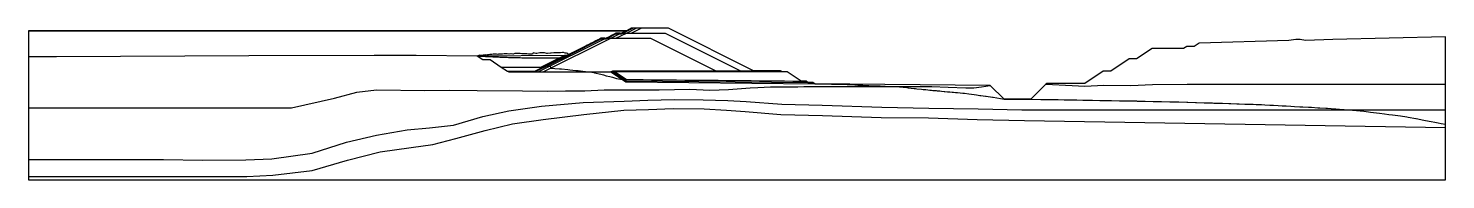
# Model space of a CAD drawing. Extents: x 0 to 574, y 1568 to 1629.
import ezdxf

# ---------------------------------------------------------------- set-up
doc = ezdxf.new("R2010")
doc.units = 0

msp = doc.modelspace()

# ---------------------------------------------------------------- linework, layer by layer
at = {"layer": 'EXTERNAL', "color": 6}
msp.add_lwpolyline([(0, 1596.75), (0, 1575.77), (0, 1568.84), (0, 1567.51), (574.39, 1567.51), (574.39, 1588.72), (574.39, 1595.84), (574.39, 1606.37), (574.39, 1625.54), (528.62, 1624.5), (517.65, 1624.01), (515.45, 1624.5), (513.63, 1624.5), (510.84, 1624), (474.55, 1622.99), (472.46, 1621.6), (469.46, 1621.6), (468.21, 1620.76), (455.41, 1620.77), (449.16, 1616.6), (446.16, 1616.6), (438.66, 1611.6), (435.66, 1611.6), (428.16, 1606.6), (412.71, 1606.6), (412.38, 1606.27), (406.26, 1600.16), (395.46, 1600.16), (389.78, 1605.78), (318.69, 1606.49), (317.93, 1607), (315.93, 1607.02), (315.17, 1607.53), (313.17, 1607.55), (307.58, 1611.27), (305.58, 1611.27), (304.83, 1611.77), (293.83, 1611.77), (259.37, 1629), (248.37, 1629), (246.37, 1629), (244.97, 1629), (244.37, 1629), (242.37, 1628), (0, 1628), (0, 1617.51), (0, 1596.75)], dxfattribs=at)
at = {"layer": 'MATERIAL', "color": 3}
for points in [[(0, 1617.51), (11.42, 1617.58), (89.3, 1618), (140.15, 1618.04), (157.23, 1618.05), (181.92, 1617.77), (184.18, 1616.26), (187.18, 1616.26), (191.67, 1613.26), (194.22, 1611.56), (194.68, 1611.26), (204.65, 1611.26), (205.25, 1611.56), (218.38, 1618.13), (232.12, 1625), (234.12, 1625), (238.12, 1627), (240.37, 1627), (242.37, 1628)], [(206.65, 1611.26), (208.65, 1611.26), (236.12, 1625), (238.12, 1625), (242.37, 1627), (244.37, 1627), (258.12, 1627), (288.58, 1611.77), (293.83, 1611.77)], [(234.72, 1625), (236.12, 1625), (239.52, 1626.7), (240.37, 1626.7), (240.97, 1627), (240.37, 1627)], [(234.72, 1625), (238.12, 1626.7), (239.52, 1626.7)], [(240.97, 1627), (242.37, 1627), (246.37, 1629)], [(240.97, 1627), (244.97, 1629)], [(244.37, 1627), (248.37, 1629)], [(204.65, 1611.26), (205.25, 1611.26), (206.65, 1611.26), (233.52, 1624.7), (234.12, 1624.7), (234.72, 1625), (234.12, 1625)], [(205.25, 1611.26), (218.98, 1618.13), (232.12, 1624.7), (233.52, 1624.7)], [(238.12, 1625), (252.12, 1625), (278.58, 1611.77), (288.58, 1611.77)], [(181.92, 1617.77), (217.36, 1618.12)], [(191.67, 1613.26), (207.65, 1613.26), (217.36, 1618.12), (218.38, 1618.13)], [(194.22, 1611.56), (205.25, 1611.56)], [(208.65, 1611.26), (236.1, 1611.27), (236.85, 1611.77), (278.58, 1611.77)], [(236.98, 1611.27), (236.1, 1611.27), (242.12, 1607.26), (318.69, 1606.49)], [(305.58, 1611.27), (237.87, 1611.27), (236.98, 1611.27), (242.32, 1607.72), (315.93, 1607.02)], [(237.87, 1611.27), (242.47, 1608.22), (313.17, 1607.55)], [(0, 1596.75), (106.68, 1596.75), (124.1, 1600.61), (133.12, 1603.1), (141.08, 1603.99), (160.74, 1603.77), (170.67, 1603.88), (181.92, 1603.77), (200.26, 1603.55), (210.42, 1603.45), (217.63, 1603.66), (225.49, 1603.66), (233.35, 1603.99), (244.49, 1603.99), (255.62, 1603.99), (268.07, 1604.32), (276.15, 1603.88), (283.69, 1604.21), (292.53, 1604.76), (295.63, 1604.92), (300.83, 1605.19), (311.81, 1605.28), (314.26, 1605.3), (325.07, 1605.3), (330.02, 1605.3), (337.19, 1605.3), (339.25, 1605.38), (345.01, 1605.32), (349.76, 1605.32), (359.51, 1605.33), (366.17, 1605.33), (372.75, 1605.07), (379.94, 1604.88), (383.19, 1604.82), (386.31, 1605.27), (389.78, 1605.78)], [(412.38, 1606.27), (423, 1605.78), (428.21, 1605.49), (435.88, 1605.88), (446.8, 1605.78), (455.65, 1606.17), (469.61, 1606.27), (477.77, 1606.27), (487.6, 1606.37), (493.21, 1606.37), (574.39, 1606.37)], [(0, 1575.77), (54.78, 1575.77), (70.55, 1575.41), (88.11, 1575.59), (98.68, 1575.94), (114.99, 1578.27), (128.97, 1582.75), (141.15, 1585.62), (153.52, 1587.77), (162.51, 1588.64), (172.36, 1589.72), (184.19, 1593.12), (194.77, 1595.45), (208.03, 1597.42), (224.85, 1598.88), (241.51, 1599.42), (251.07, 1599.82), (261.82, 1600.02), (273.43, 1599.99), (283.53, 1599.62), (290.89, 1599.22), (305.43, 1598.23), (321.76, 1597.83), (345.85, 1597.03), (364.97, 1596.63), (384.88, 1596.24), (402.6, 1595.84), (574.39, 1595.84)], [(0, 1568.84), (88.52, 1568.84), (99.1, 1569.36), (115.04, 1571.32), (129.41, 1575.5), (142.6, 1578.77), (155.14, 1580.6), (163.9, 1581.77), (173.3, 1584.26), (185.19, 1587.52), (196.17, 1590.27), (208.58, 1591.97), (225.17, 1594.05), (241.37, 1595.75), (251.3, 1596.02), (261.36, 1596.41), (273.9, 1596.28), (282.91, 1595.75), (290.49, 1595.23), (304.99, 1593.93), (321.84, 1593.53), (345.62, 1592.75), (364.83, 1592.62), (384.55, 1591.97), (403.76, 1591.57), (574.39, 1588.72)]]:
    msp.add_lwpolyline(points, dxfattribs=at)
at = {"layer": 'WATER_TABLE', "color": 5}
msp.add_lwpolyline([(0, 1628), (0.87, 1628), (1.73, 1628), (2.6, 1628), (3.46, 1628), (4.33, 1628), (5.19, 1628), (6.06, 1628), (6.92, 1628), (7.79, 1628), (8.66, 1628), (9.52, 1628), (10.39, 1628), (11.25, 1628), (12.12, 1628), (12.98, 1628), (13.85, 1628), (14.72, 1628), (15.58, 1628), (16.45, 1628), (17.31, 1628), (18.18, 1628), (19.04, 1628), (19.91, 1628), (20.77, 1628), (21.64, 1628), (22.51, 1628), (23.37, 1628), (24.24, 1628), (25.1, 1628), (25.97, 1628), (26.83, 1628), (27.7, 1628), (28.56, 1628), (29.43, 1628), (30.3, 1628), (31.16, 1628), (32.03, 1628), (32.89, 1628), (33.76, 1628), (34.62, 1628), (35.49, 1628), (36.36, 1628), (37.22, 1628), (38.09, 1628), (38.95, 1628), (39.82, 1628), (40.68, 1628), (41.55, 1628), (42.41, 1628), (43.28, 1628), (44.15, 1628), (45.01, 1628), (45.88, 1628), (46.74, 1628), (47.61, 1628), (48.47, 1628), (49.34, 1628), (50.21, 1628), (51.07, 1628), (51.94, 1628), (52.8, 1628), (53.67, 1628), (54.53, 1628), (55.4, 1628), (56.26, 1628), (57.13, 1628), (58, 1628), (58.86, 1628), (59.73, 1628), (60.59, 1628), (61.46, 1628), (62.32, 1628), (63.19, 1628), (64.05, 1628), (64.92, 1628), (65.79, 1628), (66.65, 1628), (67.52, 1628), (68.38, 1628), (69.25, 1628), (70.11, 1628), (70.98, 1628), (71.85, 1628), (72.71, 1628), (73.58, 1628), (74.44, 1628), (75.31, 1628), (76.17, 1628), (77.04, 1628), (77.9, 1628), (78.77, 1628), (79.64, 1628), (80.5, 1628), (81.37, 1628), (82.23, 1628), (83.1, 1628), (83.96, 1628), (84.83, 1628), (85.69, 1628), (86.56, 1628), (87.43, 1628), (88.29, 1628), (89.16, 1628), (90.02, 1628), (90.89, 1628), (91.75, 1628), (92.62, 1628), (93.49, 1628), (94.35, 1628), (95.22, 1628), (96.08, 1628), (96.95, 1628), (97.81, 1628), (98.68, 1628), (99.54, 1628), (100.41, 1628), (101.28, 1628), (102.14, 1628), (103.01, 1628), (103.87, 1628), (104.74, 1628), (105.6, 1628), (106.47, 1628), (107.34, 1628), (108.2, 1628), (109.07, 1628), (109.93, 1628), (110.8, 1628), (111.66, 1628), (112.53, 1628), (113.39, 1628), (114.26, 1628), (115.13, 1628), (115.99, 1628), (116.86, 1628), (117.72, 1628), (118.59, 1628), (119.45, 1628), (120.32, 1628), (121.18, 1628), (122.05, 1628), (122.92, 1628), (123.78, 1628), (124.65, 1628), (125.51, 1628), (126.38, 1628), (127.24, 1628), (128.11, 1628), (128.98, 1628), (129.84, 1628), (130.71, 1628), (131.57, 1628), (132.44, 1628), (133.3, 1628), (134.17, 1628), (135.03, 1628), (135.9, 1628), (136.77, 1628), (137.63, 1628), (138.5, 1628), (139.36, 1628), (140.23, 1628), (141.09, 1628), (141.96, 1628), (142.82, 1628), (143.69, 1628), (144.56, 1628), (145.42, 1628), (146.29, 1628), (147.15, 1628), (148.02, 1628), (148.88, 1628), (149.75, 1628), (150.62, 1628), (151.48, 1628), (152.35, 1628), (153.21, 1628), (154.08, 1628), (154.94, 1628), (155.81, 1628), (156.67, 1628), (157.54, 1628), (158.41, 1628), (159.27, 1628), (160.14, 1628), (161, 1628), (161.87, 1628), (162.73, 1628), (163.6, 1628), (164.46, 1628), (165.33, 1628), (166.2, 1628), (167.06, 1628), (167.06, 1628), (167.93, 1628), (167.93, 1628), (168.79, 1628), (168.79, 1628), (169.66, 1628), (169.66, 1628), (170.52, 1628), (170.52, 1628), (171.39, 1628), (171.39, 1628), (172.26, 1628), (172.26, 1628), (173.12, 1628), (173.12, 1628), (173.99, 1628), (173.99, 1628), (174.85, 1628), (174.85, 1628), (175.72, 1628), (175.72, 1628), (176.58, 1628), (176.58, 1628), (177.45, 1628), (177.45, 1628), (178.31, 1628), (178.31, 1628), (179.18, 1628), (179.18, 1628), (180.05, 1628), (180.05, 1628), (180.91, 1628), (180.91, 1628), (181.78, 1628), (181.78, 1628), (182.64, 1628), (182.64, 1628), (183.51, 1628), (183.51, 1628), (184.37, 1628), (184.37, 1628), (185.24, 1628), (185.24, 1628), (186.11, 1628), (186.11, 1628), (186.97, 1628), (186.97, 1628), (187.84, 1628), (187.84, 1628), (188.7, 1628), (188.7, 1628), (189.57, 1628), (189.57, 1628), (190.43, 1628), (190.43, 1628), (191.3, 1628), (191.3, 1628), (192.16, 1628), (192.16, 1628), (193.03, 1628), (193.03, 1628), (193.9, 1628), (193.9, 1628), (194.76, 1628), (194.76, 1628), (195.63, 1628), (195.63, 1628), (196.49, 1628), (196.49, 1628), (197.36, 1628), (197.36, 1628), (198.22, 1628), (198.22, 1628), (199.09, 1628), (199.09, 1628), (199.95, 1628), (199.95, 1628), (200.82, 1628), (200.82, 1628), (201.69, 1628), (201.69, 1628), (202.55, 1628), (202.55, 1628), (203.42, 1628), (204.28, 1628), (205.15, 1628), (205.15, 1628), (206.01, 1628), (206.88, 1628), (206.88, 1628), (207.75, 1628), (207.75, 1628), (208.61, 1628), (208.61, 1628), (209.48, 1628), (209.48, 1628), (210.34, 1628), (210.34, 1628), (211.21, 1628), (212.07, 1628), (212.94, 1628), (213.8, 1628), (214.67, 1628), (215.54, 1628), (216.4, 1628), (217.27, 1628), (218.13, 1628), (219, 1628), (219.86, 1628), (220.73, 1628), (221.59, 1628), (222.46, 1628), (223.33, 1628), (224.19, 1628), (225.06, 1628), (225.92, 1628), (226.79, 1628), (227.65, 1628), (228.52, 1628), (229.39, 1628), (230.25, 1628), (231.12, 1628), (231.98, 1628), (232.85, 1628), (233.71, 1628), (234.58, 1628), (235.44, 1628), (236.31, 1628), (237.18, 1628), (238.04, 1628), (238.91, 1628), (239.77, 1628), (240.64, 1628), (241.5, 1628), (242.37, 1628), (241.86, 1627.74), (241.36, 1627.49), (240.87, 1627.24), (240.41, 1627), (240.37, 1626.95), (239.9, 1626.95), (239.79, 1626.98), (239.26, 1626.98), (238.74, 1626.98), (238.65, 1626.98), (238.12, 1626.98), (237.21, 1626.52), (236.37, 1626.09), (235.92, 1625.86), (235.06, 1625.42), (234.24, 1625), (234.12, 1624.86), (233.86, 1624.86), (233.6, 1624.95), (233.19, 1624.95), (232.78, 1624.95), (232.53, 1624.95), (232.12, 1624.95), (231.43, 1624.6), (230.77, 1624.26), (230.03, 1623.88), (229.37, 1623.55), (228.73, 1623.22), (228.1, 1622.91), (227.51, 1622.61), (226.5, 1622.09), (225.93, 1621.8), (225.35, 1621.52), (224.79, 1621.23), (224.23, 1620.95), (223.03, 1620.34), (222.52, 1620.08), (221.99, 1619.82), (221.43, 1619.55), (220.12, 1618.87), (219.69, 1618.67), (219.18, 1618.46), (218.76, 1618.32), (218.66, 1618.78), (218.15, 1618.89), (217.62, 1618.89), (216.94, 1619.19), (216.54, 1619.19), (215.68, 1618.97), (215.42, 1618.97), (215.17, 1618.97), (214.26, 1619.08), (214.06, 1619.07), (213.16, 1619.09), (212.99, 1619.09), (211.9, 1618.91), (211.75, 1618.91), (211.59, 1618.91), (210.41, 1618.74), (210.3, 1618.74), (210.19, 1618.74), (209.13, 1619.04), (208.99, 1619.03), (207.74, 1619), (207.52, 1619), (207.29, 1618.99), (206.1, 1618.72), (205.89, 1618.72), (205.68, 1618.71), (204.62, 1619.02), (204.32, 1618.54), (204.25, 1618.54), (203.74, 1618.51), (203.48, 1618.5), (202.88, 1618.48), (202.71, 1618.48), (202.09, 1618.6), (201.85, 1618.59), (201.11, 1618.66), (200.88, 1618.66), (200.21, 1618.61), (200.05, 1618.6), (199.38, 1618.75), (199.19, 1618.74), (198.35, 1618.81), (198.17, 1618.8), (197.35, 1618.71), (197.17, 1618.7), (196.51, 1618.52), (196.4, 1618.52), (195.7, 1618.6), (195.57, 1618.6), (194.86, 1618.55), (194.77, 1618.55), (194.05, 1618.66), (193.9, 1618.65), (193.05, 1618.63), (192.87, 1618.62), (192.19, 1618.49), (192.04, 1618.48), (191.38, 1618.53), (191.16, 1618.52), (190.52, 1618.43), (190.3, 1618.42), (189.71, 1618.51), (189.4, 1618.48), (188.72, 1618.47), (188.35, 1618.44), (187.84, 1618.33), (187.46, 1618.29), (187.01, 1618.29), (186.55, 1618.25), (186.14, 1618.17), (185.67, 1618.13), (185.31, 1618.16), (184.72, 1618.09), (184.32, 1618.1), (183.74, 1618.01), (182.94, 1617.89), (182.78, 1618.05), (182.22, 1617.77), (182.85, 1617.73), (183.73, 1617.68), (184.54, 1617.63), (185.29, 1617.59), (185.72, 1617.57), (186.5, 1617.53), (187.22, 1617.5), (187.67, 1617.48), (188.25, 1617.45), (188.77, 1617.43), (189.25, 1617.4), (189.8, 1617.38), (190.23, 1617.36), (190.6, 1617.35), (191.06, 1617.33), (191.45, 1617.31), (191.95, 1617.29), (192.22, 1617.28), (192.72, 1617.26), (193.12, 1617.25), (193.66, 1617.23), (194.07, 1617.21), (194.59, 1617.19), (194.97, 1617.18), (195.52, 1617.16), (195.88, 1617.15), (196.5, 1617.14), (196.79, 1617.13), (197.43, 1617.12), (197.5, 1617.11), (198.14, 1617.1), (198.36, 1617.09), (199.04, 1617.08), (199.31, 1617.08), (200.03, 1617.07), (200.24, 1617.06), (200.91, 1617.05), (200.94, 1617.05), (200.98, 1617.05), (201.63, 1617.04), (201.8, 1617.04), (202.53, 1617.03), (202.76, 1617.03), (203.49, 1617.03), (203.72, 1617.02), (204.46, 1617.02), (204.65, 1617.02), (205.44, 1617.02), (205.54, 1617.02), (206.41, 1617.01), (206.42, 1617.01), (206.49, 1617.01), (207.19, 1617.01), (208.03, 1617.01), (208.04, 1617.01), (208.91, 1617.01), (209.39, 1617.01), (209.86, 1617.01), (209.99, 1617.01), (211.07, 1617.02), (211.39, 1617.02), (211.65, 1617.02), (213.44, 1617.02), (213.73, 1617.03), (214.02, 1617.03), (214.32, 1617.03), (214.61, 1617.03), (214.91, 1617.04), (215.2, 1617.04), (215.87, 1617.04), (216.22, 1617.05), (215.17, 1616.48), (214.09, 1615.88), (212.02, 1614.75), (210.11, 1613.69), (210.82, 1613.68), (211.49, 1613.68), (211.7, 1612.79), (211.7, 1612.79), (213.37, 1612.73), (215.2, 1612.53), (216.13, 1612.49), (218.7, 1612.23), (219.44, 1612.19), (221.94, 1611.9), (222.35, 1611.87), (222.76, 1611.83), (225.66, 1611.48), (225.84, 1611.46), (227.37, 1611.27), (229.13, 1611.04), (229.48, 1610.96), (232.01, 1610.33), (233.13, 1610.1), (234.21, 1609.75), (235.6, 1609.43), (236.78, 1609.2), (238.41, 1608.63), (239.15, 1608.47), (240.62, 1608.26), (241.02, 1608.25), (241.54, 1608.24), (241.78, 1608.24), (242.47, 1608.22), (245.84, 1608.19), (249.21, 1608.16), (252.57, 1608.13), (255.94, 1608.1), (259.3, 1608.06), (262.67, 1608.03), (266.04, 1608), (269.4, 1607.97), (272.77, 1607.93), (276.14, 1607.9), (279.5, 1607.87), (282.87, 1607.84), (286.23, 1607.8), (289.6, 1607.77), (292.97, 1607.74), (296.33, 1607.71), (299.7, 1607.68), (303.07, 1607.64), (306.43, 1607.61), (309.8, 1607.58), (313.17, 1607.55), (314.1, 1607.34), (315.93, 1607.02), (317.09, 1606.85), (318.69, 1606.49), (322.08, 1606.46), (325.44, 1606.37), (328.43, 1606.27), (329, 1606.25), (331.78, 1606.14), (332.55, 1606.11), (335, 1606.01), (336.17, 1605.96), (338.24, 1605.87), (339.13, 1605.83), (340.65, 1605.77), (342.23, 1605.7), (344.18, 1605.62), (345.22, 1605.57), (349.46, 1605.39), (349.72, 1605.37), (349.92, 1605.36), (350.8, 1605.32), (352.99, 1605.19), (353.1, 1605.18), (356.05, 1604.92), (356.27, 1604.9), (356.54, 1604.87), (358.95, 1604.59), (359.32, 1604.55), (359.59, 1604.53), (360.13, 1604.47), (361.94, 1604.26), (362.62, 1604.2), (363.04, 1604.16), (363.71, 1604.09), (365.31, 1603.92), (366.06, 1603.85), (366.62, 1603.8), (367.85, 1603.68), (368.27, 1603.65), (369.36, 1603.55), (370.08, 1603.49), (371.17, 1603.38), (371.27, 1603.37), (371.28, 1603.37), (371.45, 1603.35), (372.5, 1603.25), (373.39, 1603.18), (374.35, 1603.08), (374.89, 1603.03), (375.71, 1602.95), (376.61, 1602.86), (377.67, 1602.77), (378.76, 1602.67), (379.36, 1602.59), (381.13, 1602.35), (382.19, 1602.2), (383.32, 1602.06), (384.24, 1601.94), (385.64, 1601.73), (386.01, 1601.69), (386.93, 1601.56), (387.91, 1601.43), (388.14, 1601.41), (390.73, 1601.06), (391.03, 1601.04), (395.46, 1600.16), (395.46, 1600.16), (399.06, 1600.16), (402.66, 1600.16), (406.26, 1600.16), (410.28, 1600.14), (410.44, 1600.14), (410.75, 1600.13), (412.84, 1600.11), (414.05, 1600.09), (414.84, 1600.08), (416.66, 1600.03), (417.41, 1600.02), (419.75, 1599.98), (420.59, 1599.97), (420.78, 1599.96), (421.04, 1599.96), (424.15, 1599.91), (424.96, 1599.89), (427.35, 1599.85), (428.25, 1599.83), (430.56, 1599.79), (431.23, 1599.77), (434.3, 1599.72), (434.79, 1599.72), (434.89, 1599.71), (435.94, 1599.7), (438.7, 1599.65), (439.01, 1599.65), (442.24, 1599.59), (442.62, 1599.59), (445.71, 1599.53), (446.04, 1599.53), (449.1, 1599.48), (449.35, 1599.47), (452.45, 1599.41), (452.61, 1599.41), (455.84, 1599.33), (455.9, 1599.33), (457.93, 1599.28), (459.25, 1599.24), (459.29, 1599.24), (462.65, 1599.16), (462.78, 1599.16), (466.07, 1599.08), (466.3, 1599.07), (469.52, 1598.98), (469.85, 1598.97), (473, 1598.88), (473.44, 1598.87), (476.46, 1598.78), (477, 1598.76), (479.85, 1598.67), (480.51, 1598.65), (483.19, 1598.56), (483.96, 1598.54), (486.49, 1598.45), (487.38, 1598.43), (489.78, 1598.35), (490.77, 1598.32), (493.07, 1598.25), (494.17, 1598.21), (496.41, 1598.14), (497.62, 1598.09), (499.76, 1598), (501.12, 1597.93), (503.1, 1597.83), (504.64, 1597.75), (506.45, 1597.65), (508.17, 1597.55), (509.8, 1597.46), (511.71, 1597.36), (513.15, 1597.27), (515.26, 1597.16), (516.52, 1597.09), (518.84, 1596.97), (519.97, 1596.91), (522.55, 1596.74), (523.41, 1596.69), (525.87, 1596.57), (526.57, 1596.51), (529.42, 1596.33), (529.91, 1596.3), (533.03, 1596.09), (533.27, 1596.08), (536.35, 1595.84), (536.58, 1595.82), (536.61, 1595.82), (539.79, 1595.49), (540.25, 1595.43), (543.07, 1595.08), (543.94, 1594.97), (546.33, 1594.66), (547.63, 1594.5), (549.57, 1594.25), (551.31, 1594.03), (552.81, 1593.84), (554.97, 1593.57), (556.05, 1593.44), (558.64, 1593.07), (559.26, 1592.97), (562.25, 1592.38), (562.39, 1592.36), (562.42, 1592.35), (565.5, 1591.72), (566.2, 1591.58), (568.55, 1591.11), (569.95, 1590.84), (571.4, 1590.57), (572.52, 1590.36), (574.39, 1590)], dxfattribs=at)

doc.saveas('drawing.dxf')
